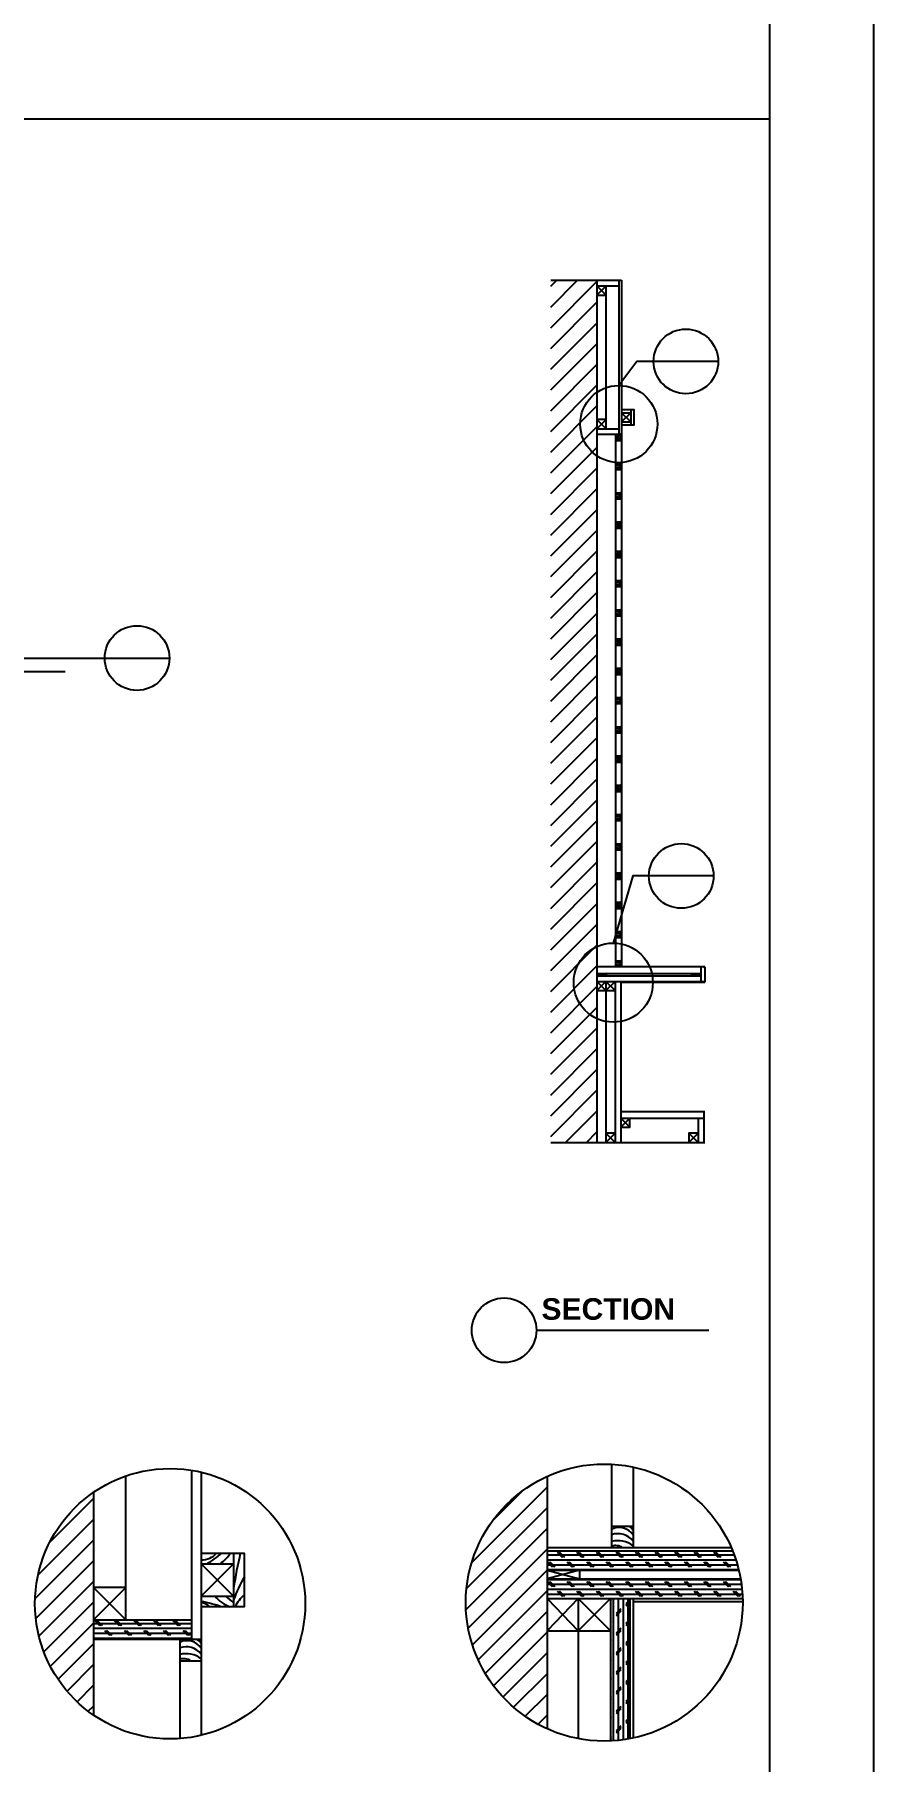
# Model space of a CAD drawing. Header units: inches. Extents: x 3 to 45, y 10.7 to 35.5.
# Drawn here: x 42.26 to 44.99, y 15.54 to 21.15 of the extents above; entities that cross this region are included whole.
import ezdxf

# ---------------------------------------------------------------- set-up
doc = ezdxf.new("R2010")
doc.units = ezdxf.units.IN
doc.header["$MEASUREMENT"] = 0
for name, color, linetype in [('02', 2, 'Continuous'), ('1', 1, 'Continuous'), ('4', 4, 'Continuous'), ('8', 8, 'Continuous'), ('kadrbm', 4, 'Continuous')]:
    doc.layers.add(name, color=color, linetype=linetype)
doc.styles.add('HT', font='swisseb.ttf')
pattern_1 = [(0, (-20.610639, 20.597026), (0, 0.015875), []), (135, (-20.6027, 20.58909), (-0.031750014, -0.031750014), [0.02245065, -0.02245065]), (135, (-20.598733, 20.58909), (-0.031750014, -0.031750014), [0.02245065, -0.02245065]), (135, (-20.594764, 20.58909), (-0.031750014, -0.031750014), [0.02245065, -0.02245065])]

# ---------------------------------------------------------------- blocks, each defined once
blk = doc.blocks.new('kadrbm')
at = {"layer": 'kadrbm', "color": 4}
blk.add_lwpolyline([(0, 0), (0, 24.7972), (21, 24.7972), (21, 0), (0, 0)], close=True, dxfattribs=at)
blk.add_lwpolyline([(20.6631, 0.3257), (20.6631, 24.4603), (0.3369, 24.4603), (0.3369, 0.3257), (20.6631, 0.3257)], dxfattribs=at)

msp = doc.modelspace()

# ---------------------------------------------------------------- hatches: boundary and pattern name
at = {"layer": '8'}
h = msp.add_hatch(dxfattribs=at)
h.set_pattern_fill('ANSI31', color=256, scale=0.015, style=0)
h.set_pattern_definition([(45, (-21.283153, 18.55883), (-0.03367596, 0.03367596), [])])
h.paths.add_polyline_path([(43.9394, 17.5553), (44.0894, 17.5553), (44.0894, 20.3553), (43.9394, 20.3553)])
h = msp.add_hatch(dxfattribs=at)
h.set_pattern_fill('ANSI31', color=256, scale=0.015, style=0)
h.set_pattern_definition([(45, (-20.61064, 20.597026), (-0.03367596, 0.03367596), [])])
h.paths.add_polyline_path([(43.9271, 15.651), (43.9271, 16.4704, 0.294322), (43.6631, 16.0607, 0.294322)])
h = msp.add_hatch(dxfattribs=at)
h.set_pattern_fill('ANSI31', color=256, scale=0.015, style=0)
h.set_pattern_definition([(45, (-20.430546, 20.597026), (-0.03367596, 0.03367596), [])])
h.paths.add_polyline_path([(42.4533, 16.4189, 0.246937), (42.2631, 16.0571, 0.246937), (42.4533, 15.6953)])
h = msp.add_hatch(dxfattribs=at)
h.set_pattern_fill('CORK', color=256, scale=0.005, style=0)
h.set_pattern_definition(pattern_1)
h.paths.add_polyline_path([(44.5504, 16.1655, 0.036798), (44.5304, 16.2285), (43.9271, 16.2285), (43.9271, 16.1655), (44.0321, 16.1655)])
h = msp.add_hatch(dxfattribs=at)
h.set_pattern_fill('CORK', color=256, scale=0.005, style=0)
h.set_pattern_definition(pattern_1)
h.paths.add_polyline_path([(43.9271, 16.1375), (43.9271, 16.0745), (44.0286, 16.0745), (44.1336, 16.0745), (44.5626, 16.0745, 0.035234), (44.5562, 16.1375)])
h = msp.add_hatch(dxfattribs=at)
h.set_pattern_fill('CORK', color=256, scale=0.005, angle=90, style=0)
h.set_pattern_definition([(90, (-20.610639, 20.597026), (-0.015875, 1e-18), []), (225, (-20.6027, 20.604963), (0.031750014, -0.031750014), [0.02245065, -0.02245065]), (225, (-20.6027, 20.60893), (0.031750014, -0.031750014), [0.02245065, -0.02245065]), (225, (-20.6027, 20.6129), (0.031750014, -0.031750014), [0.02245065, -0.02245065])])
h.paths.add_polyline_path([(44.1966, 16.0745), (44.1336, 16.0745), (44.1336, 15.9695), (44.1336, 15.6113, 0.035293), (44.1966, 15.6187)])
h = msp.add_hatch(dxfattribs=at)
h.set_pattern_fill('CORK', color=256, scale=0.005, style=0)
h.set_pattern_definition([(0, (-20.430546, 20.597026), (0, 0.015875), []), (135, (-20.42261, 20.58909), (-0.031750014, -0.031750014), [0.02245065, -0.02245065]), (135, (-20.41864, 20.58909), (-0.031750014, -0.031750014), [0.02245065, -0.02245065]), (135, (-20.41467, 20.58909), (-0.031750014, -0.031750014), [0.02245065, -0.02245065])])
h.paths.add_polyline_path([(42.7718, 15.9417), (42.7718, 16.0047), (42.4533, 16.0047), (42.4533, 15.9417)])

# ---------------------------------------------------------------- linework, layer by layer
at = {"layer": '02'}
for p, q in [((44.0894, 20.3373), (44.1604, 20.3373)), ((44.1194, 20.3373), (44.0894, 20.3073)), ((44.0894, 20.3373), (44.1194, 20.3073)), ((44.1604, 20.3553), (44.1604, 19.8553)), ((44.1694, 20.3553), (44.1694, 18.1253)), ((44.1994, 19.9253), (44.1694, 19.8953)), ((44.1694, 19.9253), (44.1994, 19.8953)), ((44.0894, 19.9033), (44.1194, 19.8733)), ((44.1194, 19.9033), (44.0894, 19.8733)), ((44.0894, 19.8733), (44.1604, 19.8733)), ((44.0894, 19.8553), (44.1694, 19.8553)), ((44.1494, 19.8553), (44.1494, 18.1253)), ((44.1494, 19.8353), (44.1694, 19.8353)), ((44.1494, 19.7603), (44.1694, 19.7603)), ((44.1494, 19.7403), (44.1694, 19.7403)), ((44.1494, 19.6653), (44.1694, 19.6653)), ((44.1494, 19.5703), (44.1694, 19.5703)), ((44.1494, 19.5503), (44.1694, 19.5503)), ((44.1494, 19.4753), (44.1694, 19.4753)), ((44.1494, 19.4553), (44.1694, 19.4553)), ((44.1494, 19.3803), (44.1694, 19.3803)), ((44.1494, 19.3603), (44.1694, 19.3603)), ((44.1494, 19.2853), (44.1694, 19.2853)), ((44.1494, 19.2653), (44.1694, 19.2653)), ((44.1494, 19.1903), (44.1694, 19.1903)), ((37.9473, 19.1284), (42.6996, 19.1284)), ((44.1494, 19.1703), (44.1694, 19.1703)), ((44.1494, 19.0953), (44.1694, 19.0953)), ((44.1494, 19.0753), (44.1694, 19.0753)), ((44.1494, 19.0003), (44.1694, 19.0003)), ((44.1494, 18.9803), (44.1694, 18.9803)), ((44.1494, 18.9053), (44.1694, 18.9053)), ((44.1494, 18.8853), (44.1694, 18.8853)), ((44.1494, 18.8103), (44.1694, 18.8103)), ((44.1494, 18.7903), (44.1694, 18.7903)), ((44.1494, 18.7153), (44.1694, 18.7153)), ((44.1494, 18.6953), (44.1694, 18.6953)), ((44.1494, 18.6203), (44.1694, 18.6203)), ((44.1494, 18.6003), (44.1694, 18.6003)), ((44.1494, 18.5253), (44.1694, 18.5253)), ((44.1494, 18.5053), (44.1694, 18.5053)), ((44.1494, 18.4303), (44.1694, 18.4303)), ((44.1494, 18.4103), (44.1694, 18.4103)), ((44.1494, 18.3353), (44.1694, 18.3353)), ((44.1494, 18.3153), (44.1694, 18.3153)), ((44.1494, 18.2403), (44.1694, 18.2403)), ((44.1494, 18.2203), (44.1694, 18.2203)), ((44.4394, 18.1253), (44.0894, 18.1253)), ((44.1494, 18.1453), (44.1694, 18.1453)), ((44.4274, 18.1223), (44.4274, 18.0783)), ((44.4364, 18.1223), (44.4394, 18.1253)), ((44.0894, 18.1043), (44.4274, 18.1043)), ((44.1194, 18.1043), (44.0894, 18.0963)), ((44.0894, 18.1043), (44.1194, 18.0963)), ((44.0894, 18.0963), (44.4274, 18.0963)), ((44.0894, 18.0783), (44.4364, 18.0783)), ((44.0894, 18.0783), (44.1184, 18.0483)), ((44.1184, 18.0783), (44.0894, 18.0483)), ((44.1184, 18.0783), (44.1484, 18.0483)), ((44.1484, 18.0783), (44.1184, 18.0483)), ((44.1184, 18.0783), (44.1184, 17.5553)), ((44.1484, 18.0783), (44.1484, 17.5553)), ((44.1664, 18.0783), (44.1664, 17.5553)), ((44.3974, 18.1043), (44.4274, 18.0963)), ((44.4274, 18.1043), (44.3974, 18.0963)), ((44.4364, 18.0783), (44.4394, 18.0753)), ((44.1664, 17.6343), (44.4364, 17.6343)), ((44.1664, 17.6343), (44.1964, 17.6043)), ((44.1964, 17.6343), (44.1664, 17.6043)), ((44.4184, 17.6343), (44.4184, 17.5553)), ((44.4364, 17.6523), (44.4394, 17.6553)), ((44.4364, 17.6523), (44.4364, 17.5553)), ((44.1484, 17.5853), (44.1184, 17.5553)), ((44.1184, 17.5853), (44.1484, 17.5553)), ((44.4184, 17.5853), (44.3884, 17.5553)), ((44.3884, 17.5853), (44.4184, 17.5553)), ((43.8926, 16.945), (44.4526, 16.945)), ((42.7718, 16.4906), (42.7718, 15.9417)), ((44.1371, 16.5099), (44.1371, 16.239)), ((44.2071, 16.5006), (44.2071, 16.239)), ((44.1371, 16.309), (44.2071, 16.309)), ((44.526, 16.239), (43.9271, 16.239)), ((43.9271, 16.2285), (44.5304, 16.2285)), ((42.9083, 16.1867), (42.8033, 16.0817)), ((42.8033, 16.1867), (42.9083, 16.0817)), ((43.9271, 16.1655), (44.5504, 16.1655)), ((43.9271, 16.1655), (44.0321, 16.1375)), ((44.0321, 16.1655), (43.9271, 16.1375)), ((42.5583, 16.1097), (42.4533, 16.0047)), ((42.4533, 16.1097), (42.5583, 16.0047)), ((43.9271, 16.1375), (44.5562, 16.1375)), ((43.9271, 16.0745), (44.5626, 16.0745)), ((43.9271, 16.0745), (44.0286, 15.9695)), ((44.0286, 16.0745), (43.9271, 15.9695)), ((44.0286, 16.0745), (44.0286, 15.6188)), ((44.1336, 16.0745), (44.0286, 15.9695)), ((44.0286, 16.0745), (44.1336, 15.9695)), ((44.1336, 16.0745), (44.1336, 15.6113)), ((44.1966, 16.0745), (44.1966, 15.6187)), ((42.4533, 16.0047), (42.7718, 16.0047)), ((42.4533, 15.9417), (42.8033, 15.9417)), ((42.7333, 15.9417), (42.7333, 15.6191)), ((42.7333, 15.8717), (42.8033, 15.8717))]:
    msp.add_line(p, q, dxfattribs=at)
for points in [[(44.0894, 20.3073), (44.1194, 20.3073)], [(44.1194, 19.8733), (44.1194, 20.3373)], [(44.4833, 20.0917), (44.2184, 20.0917), (44.1604, 20.0137)], [(44.1694, 19.9253), (44.1994, 19.9253)], [(44.1994, 19.9353), (44.1994, 19.8853)], [(44.1194, 19.9033), (44.0894, 19.9033)], [(44.1694, 19.8953), (44.1994, 19.8953)], [(44.4684, 18.4207), (44.2055, 18.4207), (44.1424, 18.2029)], [(44.1194, 18.1043), (44.1194, 18.0963)], [(44.3974, 18.0963), (44.3974, 18.1043)], [(44.0894, 18.0483), (44.1484, 18.0483)], [(44.1664, 17.6043), (44.1964, 17.6043), (44.1964, 17.6343)], [(44.1484, 17.5853), (44.1184, 17.5853)], [(44.4184, 17.5853), (44.3884, 17.5853), (44.3884, 17.5553)], [(42.5583, 16.0047), (42.5583, 16.4719)], [(42.9083, 16.2217), (42.9083, 16.0467)], [(42.8033, 16.1867), (42.9083, 16.1867)], [(44.0321, 16.1655), (44.0321, 16.1375)], [(42.5583, 16.1097), (42.4533, 16.1097)], [(42.8033, 16.0817), (42.9083, 16.0817)], [(43.9271, 15.9695), (44.1336, 15.9695)]]:
    msp.add_lwpolyline(points, dxfattribs=at)
for centre, radius in [((44.3783, 20.0917), 0.105), ((44.1604, 19.8883), 0.1254), ((42.5946, 19.1284), 0.105), ((44.3634, 18.4207), 0.105), ((44.1424, 18.0744), 0.1285), ((43.7876, 16.945), 0.105), ((42.7021, 16.0571), 0.4391), ((44.113, 16.0607), 0.4499)]:
    msp.add_circle(centre, radius, dxfattribs=at)
for centre, radius, start, end in [((44.1633, 19.8486), 0.00672, 25.9568, 88.9549), ((44.1563, 19.8383), 0.0157, 33.9241, 116.48), ((44.1551, 19.8302), 0.0181, 38.2999, 108.5735), ((44.1551, 19.8181), 0.0237, 53.1755, 104.1499), ((44.1531, 19.8247), 0.0125, 57.7303, 107.5411), ((44.1563, 19.7433), 0.0157, 33.9241, 116.48), ((44.1551, 19.7352), 0.0181, 38.2999, 108.5735), ((44.1551, 19.7231), 0.0237, 53.1755, 104.1499), ((44.1633, 19.7536), 0.00672, 25.9568, 88.9549), ((44.1531, 19.7297), 0.0125, 57.7303, 107.5411), ((44.1563, 19.6483), 0.0157, 33.9241, 116.48), ((44.1551, 19.6402), 0.0181, 38.2999, 108.5735), ((44.1551, 19.6281), 0.0237, 53.1755, 104.1499), ((44.1531, 19.6347), 0.0125, 57.7303, 107.5411), ((44.1633, 19.6586), 0.00672, 25.9568, 88.9549), ((44.1563, 19.5533), 0.0157, 33.9241, 116.48), ((44.1551, 19.5452), 0.0181, 38.2999, 108.5735), ((44.1551, 19.5331), 0.0237, 53.1755, 104.1499), ((44.1531, 19.5397), 0.0125, 57.7303, 107.5411), ((44.1633, 19.5636), 0.00672, 25.9568, 88.9549), ((44.1563, 19.4583), 0.0157, 33.9241, 116.48), ((44.1551, 19.4502), 0.0181, 38.2999, 108.5735), ((44.1633, 19.4686), 0.00672, 25.9568, 88.9549), ((44.1551, 19.4381), 0.0237, 53.1755, 104.1499), ((44.1531, 19.4447), 0.0125, 57.7303, 107.5411), ((44.1563, 19.3633), 0.0157, 33.9241, 116.48), ((44.1551, 19.3552), 0.0181, 38.2999, 108.5735), ((44.1551, 19.3431), 0.0237, 53.1755, 104.1499), ((44.1531, 19.3497), 0.0125, 57.7303, 107.5411), ((44.1633, 19.3736), 0.00672, 25.9568, 88.9549), ((44.1563, 19.2683), 0.0157, 33.9241, 116.48), ((44.1551, 19.2602), 0.0181, 38.2999, 108.5735), ((44.1551, 19.2481), 0.0237, 53.1755, 104.1499), ((44.1531, 19.2547), 0.0125, 57.7303, 107.5411), ((44.1633, 19.2786), 0.00672, 25.9568, 88.9549), ((44.1563, 19.1733), 0.0157, 33.9241, 116.48), ((44.1551, 19.1652), 0.0181, 38.2999, 108.5735), ((44.1633, 19.1836), 0.00672, 25.9568, 88.9549), ((44.1551, 19.1531), 0.0237, 53.1755, 104.1499), ((44.1531, 19.1597), 0.0125, 57.7303, 107.5411), ((44.1563, 19.0783), 0.0157, 33.9241, 116.48), ((44.1551, 19.0702), 0.0181, 38.2999, 108.5735), ((44.1551, 19.0581), 0.0237, 53.1755, 104.1499), ((44.1531, 19.0647), 0.0125, 57.7303, 107.5411), ((44.1633, 19.0886), 0.00672, 25.9568, 88.9549), ((44.1563, 18.9833), 0.0157, 33.9241, 116.48), ((44.1551, 18.9752), 0.0181, 38.2999, 108.5735), ((44.1551, 18.9631), 0.0237, 53.1755, 104.1499), ((44.1531, 18.9697), 0.0125, 57.7303, 107.5411), ((44.1633, 18.9936), 0.00672, 25.9568, 88.9549), ((44.1563, 18.8883), 0.0157, 33.9241, 116.48), ((44.1633, 18.8986), 0.00672, 25.9568, 88.9549), ((44.1551, 18.8802), 0.0181, 38.2999, 108.5735), ((44.1551, 18.8681), 0.0237, 53.1755, 104.1499), ((44.1531, 18.8747), 0.0125, 57.7303, 107.5411), ((44.1563, 18.7933), 0.0157, 33.9241, 116.48), ((44.1551, 18.7852), 0.0181, 38.2999, 108.5735), ((44.1551, 18.7731), 0.0237, 53.1755, 104.1499), ((44.1531, 18.7797), 0.0125, 57.7303, 107.5411), ((44.1633, 18.8036), 0.00672, 25.9568, 88.9549), ((44.1563, 18.6983), 0.0157, 33.9241, 116.48), ((44.1551, 18.6902), 0.0181, 38.2999, 108.5735), ((44.1551, 18.6781), 0.0237, 53.1755, 104.1499), ((44.1531, 18.6847), 0.0125, 57.7303, 107.5411), ((44.1633, 18.7086), 0.00672, 25.9568, 88.9549), ((44.1563, 18.6033), 0.0157, 33.9241, 116.48), ((44.1551, 18.5952), 0.0181, 38.2999, 108.5735), ((44.1551, 18.5831), 0.0237, 53.1755, 104.1499), ((44.1531, 18.5897), 0.0125, 57.7303, 107.5411), ((44.1633, 18.6136), 0.00672, 25.9568, 88.9549), ((44.1563, 18.5083), 0.0157, 33.9241, 116.48), ((44.1551, 18.5002), 0.0181, 38.2999, 108.5735), ((44.1551, 18.4881), 0.0237, 53.1755, 104.1499), ((44.1633, 18.5186), 0.00672, 25.9568, 88.9549), ((44.1531, 18.4947), 0.0125, 57.7303, 107.5411), ((44.1563, 18.4133), 0.0157, 33.9241, 116.48), ((44.1551, 18.4052), 0.0181, 38.2999, 108.5735), ((44.1551, 18.3931), 0.0237, 53.1755, 104.1499), ((44.1531, 18.3997), 0.0125, 57.7303, 107.5411), ((44.1633, 18.4236), 0.00672, 25.9568, 88.9549), ((44.1563, 18.3183), 0.0157, 33.9241, 116.48), ((44.1551, 18.3102), 0.0181, 38.2999, 108.5735), ((44.1551, 18.2981), 0.0237, 53.1755, 104.1499), ((44.1531, 18.3047), 0.0125, 57.7303, 107.5411), ((44.1633, 18.3286), 0.00672, 25.9568, 88.9549), ((44.1563, 18.2233), 0.0157, 33.9241, 116.48), ((44.1551, 18.2152), 0.0181, 38.2999, 108.5735), ((44.1633, 18.2336), 0.00672, 25.9568, 88.9549), ((44.1551, 18.2031), 0.0237, 53.1755, 104.1499), ((44.1531, 18.2097), 0.0125, 57.7303, 107.5411), ((44.1563, 18.1283), 0.0157, 33.9241, 116.48), ((44.1551, 18.1202), 0.0181, 38.2999, 108.5735), ((44.1551, 18.1081), 0.0237, 53.1755, 104.1499), ((44.1531, 18.1147), 0.0125, 57.7303, 107.5411), ((44.1633, 18.1386), 0.00672, 25.9568, 88.9549), ((44.1616, 16.2494), 0.0549, 33.9241, 116.48), ((44.1573, 16.2211), 0.0634, 38.2999, 108.5735), ((44.186, 16.2855), 0.0235, 25.9568, 88.9549), ((42.8058, 16.2615), 0.062, 267.7465, 320.049), ((42.6958, 16.4142), 0.2597, 298.8738, 312.1888), ((42.7427, 16.342), 0.1974, 308.1358, 322.4644), ((44.5294, 15.8551), 1.6406, 167.0878, 171.1502), ((44.1574, 16.1788), 0.083, 53.1755, 104.1499), ((44.1503, 16.202), 0.0438, 57.7303, 107.5411), ((43.3865, 15.8898), 0.511, 150.1387, 159.3452), ((42.6514, 15.3559), 0.7248, 72.4118, 77.8985), ((42.7972, 16.0127), 0.0481, 45.144, 82.6753), ((42.9403, 16.1577), 0.1194, 219.5274, 248.3762), ((42.9653, 16.1581), 0.1123, 222.8893, 239.4954), ((43.0249, 15.9926), 0.1242, 131.0283, 154.181), ((42.7578, 15.8821), 0.0549, 33.9241, 116.48), ((42.7822, 15.9182), 0.0235, 25.9568, 88.9549), ((42.7536, 15.8539), 0.0634, 38.2999, 108.5735), ((42.7536, 15.8115), 0.083, 53.1755, 104.1499), ((42.7466, 15.8347), 0.0438, 57.7303, 107.5411)]:
    msp.add_arc(centre, radius, start, end, dxfattribs=at)
at = {"layer": '1'}
for p, q in [((44.0894, 20.3553), (44.0894, 17.5553)), ((43.9394, 17.5553), (44.4394, 17.5553)), ((43.9271, 16.4704), (43.9271, 15.651)), ((42.4533, 16.4189), (42.4533, 15.6953))]:
    msp.add_line(p, q, dxfattribs=at)
msp.add_lwpolyline([(42.1342, 19.0844), (42.3606, 19.0844)], dxfattribs=at)
at = {"layer": '4'}
for p, q in [((24.3249, 20.8798), (44.6511, 20.8798)), ((43.9394, 20.3553), (44.1694, 20.3553)), ((44.1494, 19.6453), (44.1694, 19.6453)), ((44.4394, 18.1253), (44.4394, 18.0753)), ((44.1694, 18.0753), (44.4394, 18.0753)), ((44.1694, 17.6553), (44.4394, 17.6553)), ((42.8033, 16.4843), (42.8033, 15.6299)), ((44.2071, 16.0745), (44.2071, 15.6208)), ((44.2071, 16.064), (44.5628, 16.064))]:
    msp.add_line(p, q, dxfattribs=at)
for points in [[(44.1694, 19.9353), (44.2094, 19.9353), (44.2094, 19.8853), (44.1694, 19.8853)], [(42.8033, 16.2217), (42.9433, 16.2217), (42.9433, 16.0467), (42.8033, 16.0467)]]:
    msp.add_lwpolyline(points, dxfattribs=at)

# ---------------------------------------------------------------- block references
at = {"layer": 'kadrbm'}
msp.add_blockref('kadrbm', (23.988, 10.7349), dxfattribs=at)

# ---------------------------------------------------------------- texts
at = {"layer": '02', "style": 'HT'}
msp.add_text('SECTION', height=0.07, dxfattribs=at).set_placement((43.9089, 16.9793))

doc.saveas('drawing.dxf')
